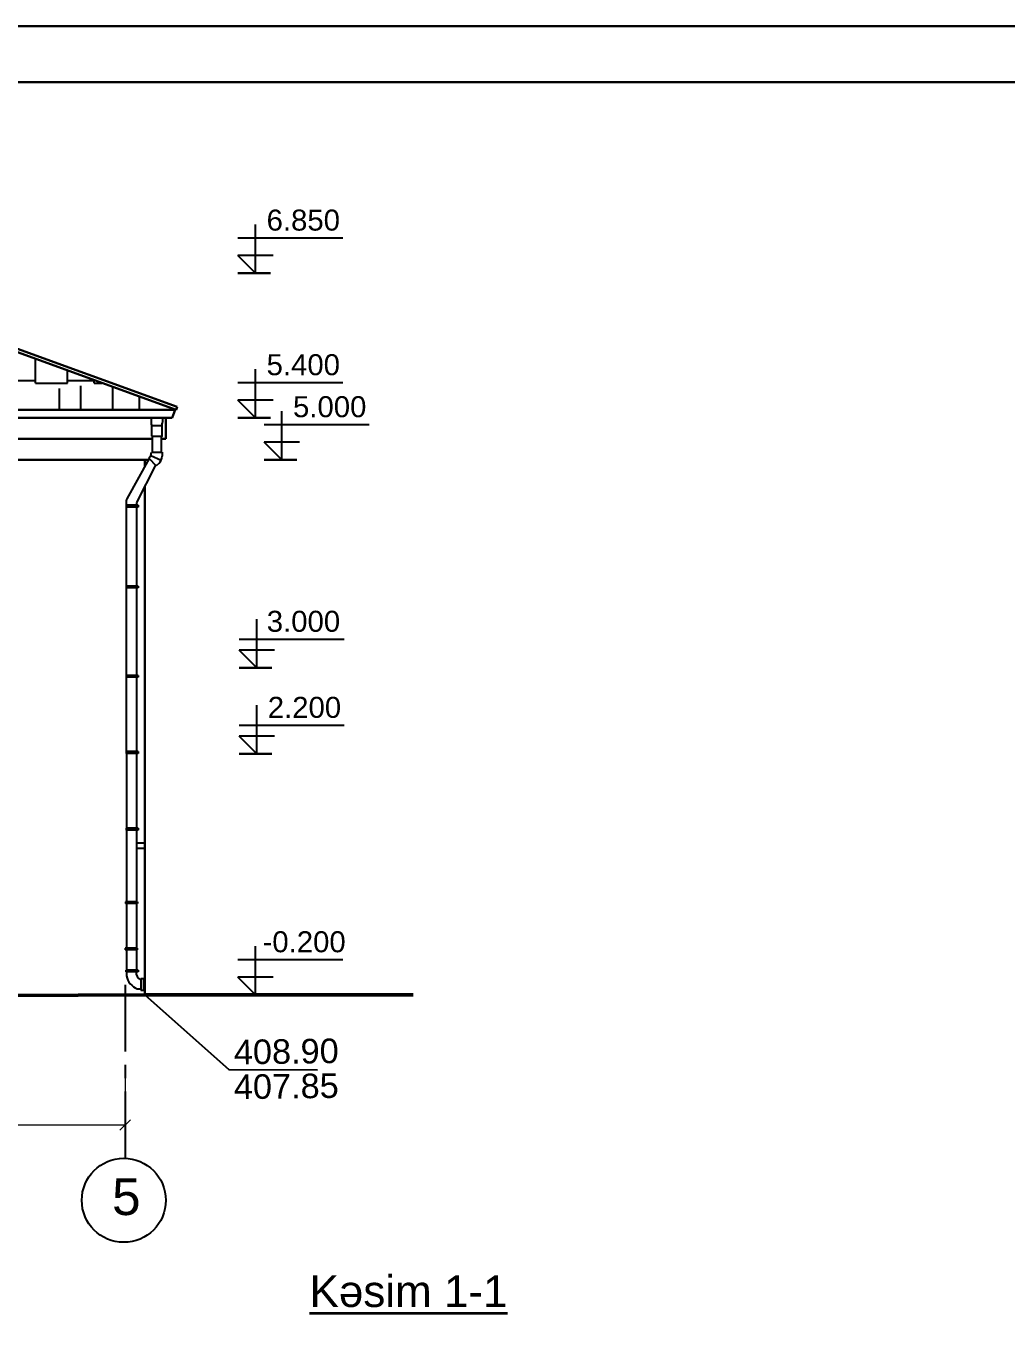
# Model space of a CAD drawing. Header units: millimetres. Extents: x 120281 to 1416367021, y -641565767 to 918373.
# Drawn here: x 1024777 to 1034121, y 817354 to 829781 of the extents above; entities that cross this region are included whole.
import ezdxf

# ---------------------------------------------------------------- set-up
doc = ezdxf.new("R2010")
doc.units = ezdxf.units.MM
doc.linetypes.add('CENTER', pattern=[50.8, 31.75, -6.35, 6.35, -6.35])
for name, color, linetype, lineweight in [('Kunc stamp_n_n yaz_s__Ном._пера__7', 7, 'Continuous', 35), ('Layer2', 7, 'Continuous', 13), ('Sahə rəqəminin xətti', 240, 'Continuous', 30), ('Xar. ölcülər.-1', 230, 'Continuous', 15), ('аракясмя', 130, 'Continuous', 20), ('оси', 85, 'CENTER', 9), ('размер', 90, 'Continuous', 40), ('размер 1', 6, 'Continuous', 15), ('размер2', 210, 'Continuous', 15)]:
    doc.layers.add(name, color=color, linetype=linetype, lineweight=lineweight)
doc.layers.add('Оболочка - Крыша_Pen_No__92', color=23, linetype='Continuous', lineweight=13, true_color=0xbf8080)
doc.styles.add('ARIAL', font='arial.ttf')
doc.styles.get("Standard").update_dxf_attribs({"font": 'arial.ttf'})
doc.styles.add('style5', font='times.ttf', dxfattribs={"height": 400})
doc.styles.add('Times New  Roman', font='times.ttf')
doc.dimstyles.new('250', dxfattribs={"dimtxt": 370, "dimasz": 100, "dimexe": 1.25, "dimexo": 0.625, "dimgap": 60, "dimtad": 1, "dimtxsty": 'Times New  Roman', "dimblk": 'OBLIQUE', "dimcen": 2.5, "dimadec": 0, "dimazin": 0, "dimtfac": 1, "dimtix": 1, "dimtmove": 0, "dimatfit": 3, "dimldrblk": 'OBLIQUE', "dimfxl": 1, "dimlwd": 0, "dimlwe": 0, "dimarcsym": 0})

# ---------------------------------------------------------------- blocks, each defined once
blk = doc.blocks.new('_Oblique')
at = {"color": 0, "linetype": 'ByBlock', "lineweight": -2}
blk.add_line((-0.5, -0.5), (0.5, 0.5), dxfattribs=at)
blk = doc.blocks.new('*D423')
at = {"layer": 'Defpoints', "color": 0, "lineweight": 53, "transparency": 16777216}
for p in [(1025720, 819818), (1005720, 819708), (1005720, 819315)]:
    blk.add_point(p, dxfattribs=at)
at = {"layer": 'Xar. ölcülər.-1', "color": 0, "lineweight": 0, "transparency": 16777216}
for p, q in [((1025720, 819817), (1025720, 819314)), ((1005720, 819708), (1005720, 819314)), ((1025720, 819315), (1005720, 819315))]:
    blk.add_line(p, q, dxfattribs=at)
at = {"layer": 'Xar. ölcülər.-1', "color": 0, "lineweight": 0, "transparency": 16777216, "xscale": 100, "yscale": 100, "zscale": 100, "rotation": 180}
blk.add_blockref('_Oblique', (1005720, 819315), dxfattribs=at)
at = {"layer": 'Xar. ölcülər.-1', "color": 0, "lineweight": 0, "transparency": 16777216, "xscale": 100, "yscale": 100, "zscale": 100}
blk.add_blockref('_Oblique', (1025720, 819315), dxfattribs=at)
at = {"layer": 'Xar. ölcülər.-1', "color": 0, "lineweight": 20, "transparency": 16777216, "insert": (1015720, 819466), "char_height": 180, "attachment_point": 5, "style": 'ARIAL'}
blk.add_mtext('20000', dxfattribs=at)

msp = doc.modelspace()

# ---------------------------------------------------------------- hatches: boundary and pattern name
at = {"layer": 'размер', "lineweight": 25}
h = msp.add_hatch(dxfattribs=at)
h.set_pattern_fill('AR-RSHKE', color=0, scale=2, style=0)
h.set_pattern_definition([(0, (219559.7, 600218.7), (1295.4, 609.6), [304.8, -254, 355.6, -152.4, 457.2, -203.2]), (0, (219864.5, 600244.1), (1295.4, 609.6), [254, -965.2, 203.2, -304.8]), (0, (220474.1, 600180.6), (1295.4, 609.6), [152.4, -1574.8]), (90, (219559.67, 600218.67), (-431.8, 609.6), [584.2, -1854.2]), (90, (219864.47, 600218.67), (-431.8, 609.6), [571.5, -1866.9]), (90, (220118.47, 600218.67), (-431.8, 609.6), [533.4, -1905]), (90, (220474.07, 600180.57), (-431.8, 609.6), [584.2, -1854.2]), (90, (220626.47, 600180.57), (-431.8, 609.6), [584.2, -1854.2]), (90, (221083.67, 600218.67), (-431.8, 609.6), [558.8, -1879.6])])
h.paths.add_polyline_path([(1011389.81227, 826954.85519), (1011339.81227, 826954.85519), (1011639.81227, 827130.50493), (1011939.81227, 826954.85519), (1011889.81226, 826954.85519), (1011639.81227, 827101.22998)], flags=16)
h.paths.add_polyline_path([(1020186.23772, 826426.13459), (1020203.48614, 826437.6871), (1020238.60649, 826358.35409), (1020221.85412, 826347.25234), (1020165.18933, 826310.55673), (1020130.27232, 826389.43041), (1020139.82585, 826395.65714), (1020163.04922, 826410.86931)], flags=16)
h.paths.add_polyline_path([(1019805.04189, 826990.56595), (1019805.04189, 826296.33061), (1020076.91031, 826296.33061), (1020055.97595, 826343.61903), (1020091.44227, 826343.61903), (1020131.80471, 826252.44471), (1019430.99065, 826252.44471), (1019471.35309, 826343.61903), (1019506.81941, 826343.61903), (1019485.88505, 826296.33061), (1019757.75347, 826296.33061), (1019757.75347, 826990.56595), (1019781.39768, 827043.97562)], flags=16)
h.paths.add_polyline_path([(1020055.97595, 826343.61903), (1020076.91031, 826296.33061), (1019805.04189, 826296.33061), (1019805.04189, 826343.61903)], flags=16)
h.paths.add_polyline_path([(1019757.75347, 826509.12851), (1019757.75347, 826461.84008), (1019523.689, 826461.84008), (1019544.62336, 826509.12851)], flags=16)
h.paths.add_polyline_path([(1019527.75377, 826390.90745), (1019559.15532, 826461.84008), (1019757.75347, 826461.84008), (1019757.75347, 826390.90745)], flags=16)
h.paths.add_polyline_path([(1019527.75377, 826390.90745), (1019492.28746, 826390.90745), (1019523.689, 826461.84008), (1019559.15532, 826461.84008)], flags=16)
h.paths.add_polyline_path([(1019821.86116, 827086.09725), (1019832.15334, 827062.84835), (1019840.72609, 827067.86769), (1020090.72609, 826921.4929), (1020140.72609, 826921.4929), (1019840.72609, 827097.14265)], flags=0)
h.paths.add_polyline_path([(1019832.15334, 827062.84835), (1019894.73073, 826921.4929), (1020090.72609, 826921.4929), (1019840.72609, 827067.86769)], flags=0)
h.paths.add_polyline_path([(1019781.39768, 827043.97562), (1019774.91703, 827029.33654), (1019785.21033, 827035.36326)], flags=0)
h.paths.add_polyline_path([(1019695.12444, 826982.61805), (1019712.61884, 827022.13596), (1019540.72609, 826921.4929), (1019590.72609, 826921.4929)], flags=16)
h.paths.add_polyline_path([(1019615.72609, 826803.26592), (1019668.06463, 826921.4929), (1019615.72609, 826921.4929)], flags=16)
h.paths.add_polyline_path([(1019430.99065, 826252.44471), (1019371.88012, 826252.44471), (1019781.39768, 827177.49979), (1019781.39768, 827043.97562)], flags=16)
h.paths.add_polyline_path([(1019774.91703, 827029.33654), (1019727.17515, 826921.4929), (1019835.62021, 826921.4929), (1019785.21033, 827035.36326)], flags=0)
h.paths.add_polyline_path([(1019668.06463, 826921.4929), (1019695.12444, 826982.61805), (1019590.72609, 826921.4929)], flags=0)
h.paths.add_polyline_path([(1019580.08968, 826509.12851), (1019621.95841, 826603.70535), (1019757.75347, 826603.70535), (1019757.75347, 826509.12851)], flags=16)
h.paths.add_polyline_path([(1019990.56602, 826571.48738), (1019835.62021, 826921.4929), (1019727.17515, 826921.4929), (1019615.72609, 826669.74174), (1019615.72609, 826589.62724), (1019621.95841, 826603.70535), (1019757.75347, 826603.70535), (1019757.75347, 826571.48738)], flags=16)
h.paths.add_polyline_path([(1019894.73073, 826921.4929), (1020049.67654, 826571.48738), (1020065.72609, 826571.48738), (1020065.72609, 826921.4929)], flags=16)
h.paths.add_polyline_path([(1020190.91524, 826252.44471), (1020131.80471, 826252.44471), (1019781.39768, 827043.97562), (1019781.39768, 827177.49979)], flags=16)
h.paths.add_polyline_path([(1019471.35309, 826343.61903), (1019492.28746, 826390.90745), (1019757.75347, 826390.90745), (1019757.75347, 826343.61903)], flags=0)
h.paths.add_polyline_path([(1019805.04189, 826343.61903), (1019805.04189, 826390.90745), (1020070.5079, 826390.90745), (1020091.44227, 826343.61903)], flags=16)
h.paths.add_polyline_path([(1020003.64004, 826461.84008), (1020035.04159, 826390.90745), (1019805.04189, 826390.90745), (1019805.04189, 826461.84008)], flags=16)
h.paths.add_polyline_path([(1019805.04189, 826461.84008), (1019805.04189, 826509.12851), (1020018.172, 826509.12851), (1020039.10636, 826461.84008)], flags=16)
h.paths.add_polyline_path([(1020018.172, 826509.12851), (1019982.70568, 826509.12851), (1019940.83695, 826603.70535), (1019976.30327, 826603.70535)], flags=16)
h.paths.add_polyline_path([(1011270.43927, 826343.61903), (1011291.37363, 826390.90745), (1011556.83964, 826390.90745), (1011556.83964, 826343.61903)], flags=0)
h.paths.add_polyline_path([(1011556.83964, 826461.84008), (1011556.83964, 826390.90745), (1011326.83995, 826390.90745), (1011358.24149, 826461.84008)], flags=16)
h.paths.add_polyline_path([(1011556.83964, 826461.84008), (1011322.77518, 826461.84008), (1011343.70954, 826509.12851), (1011556.83964, 826509.12851)], flags=16)
h.paths.add_polyline_path([(1011556.83964, 826343.61903), (1011556.83964, 826296.33061), (1011284.97122, 826296.33061), (1011305.90558, 826343.61903)], flags=16)
h.paths.add_polyline_path([(1011855.06212, 826343.61903), (1011875.99649, 826296.33061), (1011604.12806, 826296.33061), (1011604.12806, 826343.61903)], flags=16)
h.paths.add_polyline_path([(1011580.48385, 827043.97562), (1011580.48385, 827177.49979), (1011990.00141, 826252.44471), (1011930.89088, 826252.44471)], flags=16)
h.paths.add_polyline_path([(1011679.04758, 826954.85519), (1011833.99339, 826604.84966), (1011864.81227, 826604.84966), (1011864.81227, 826954.85519)], flags=16)
h.paths.add_polyline_path([(1011580.48385, 827043.97562), (1011541.03066, 826954.85519), (1011889.81226, 826954.85519), (1011639.81227, 827101.22998), (1011580.48385, 827066.49324)], flags=16)
h.paths.add_polyline_path([(1011481.92013, 826954.85519), (1011514.14755, 827027.65339), (1011389.81227, 826954.85519)], flags=16)
h.paths.add_polyline_path([(1011284.97122, 826296.33061), (1011556.83964, 826296.33061), (1011556.83964, 826990.56595), (1011580.48385, 827043.97562), (1011604.12806, 826990.56595), (1011604.12806, 826296.33061), (1011875.99649, 826296.33061), (1011855.06212, 826343.61903), (1011890.52844, 826343.61903), (1011930.89088, 826252.44471), (1011230.07682, 826252.44471), (1011270.43927, 826343.61903), (1011305.90558, 826343.61903)], flags=16)
h.paths.add_polyline_path([(1011556.83964, 826604.84966), (1011556.83964, 826954.85519), (1011414.81227, 826954.85519), (1011414.81227, 826604.84966)], flags=16)
h.paths.add_polyline_path([(1011604.12806, 826954.85519), (1011604.12806, 826604.84966), (1011774.88286, 826604.84966), (1011619.93705, 826954.85519)], flags=16)
h.paths.add_polyline_path([(1011230.07682, 826252.44471), (1011170.9663, 826252.44471), (1011580.48385, 827177.49979), (1011580.48385, 827043.97562)], flags=16)
h.paths.add_polyline_path([(1022719.82982, 827395.24882), (1008707.28103, 827395.26755), (1005285.38027, 826149.77881), (1005231.58881, 826130.20032), (1026170.67738, 826126.18372), (1026196.08304, 826126.17897)])

# ---------------------------------------------------------------- linework, layer by layer
at = {"color": 7, "linetype": 'Continuous', "lineweight": 30}
for p, q in [((1027103.68269, 827427.21528), (1026793.51397, 827427.21528)), ((1027103.68269, 826049.98535), (1026793.51397, 826049.98535)), ((1027355.29836, 825649.95729), (1027045.12963, 825649.95729)), ((1027116.40655, 823669.67792), (1026806.23782, 823669.67792)), ((1027116.40655, 822850.07781), (1026806.23782, 822850.07781)), ((1027103.68012, 820554.08502), (1026793.51139, 820554.08502))]:
    msp.add_line(p, q, dxfattribs=at)
at = {"lineweight": 50}
msp.add_lwpolyline([(1003429.29126, 820454.27352), (1005531.88829, 820454.08502), (1025907.32978, 820554.08502), (1028463.92614, 820554.08502)], dxfattribs=at)
at = {"layer": 'Sahə rəqəminin xətti', "color": 0, "lineweight": 25}
msp.add_lwpolyline([(1025907.32978, 820554.08502), (1026707.87261, 819843.09339), (1027553.03682, 819842.24131)], dxfattribs=at)
at = {"layer": 'аракясмя', "color": 0, "lineweight": 25}
for p, q in [((1026961.77615, 827427.21528), (1026961.77615, 827891.27778)), ((1026793.02615, 827764.97895), (1027795.17169, 827764.97895)), ((1027130.52615, 827596.22895), (1026793.02615, 827596.22895)), ((1026961.77615, 827427.21528), (1026793.02615, 827596.22895)), ((1026961.77615, 826049.98535), (1026961.77615, 826514.04785)), ((1026793.02615, 826387.74902), (1027795.17169, 826387.74902)), ((1027130.52615, 826218.99902), (1026793.02615, 826218.99902)), ((1026961.77615, 826049.98535), (1026793.02615, 826218.99902)), ((1025970.97303, 825984.44547), (1025970.97303, 826048.19547)), ((1026078.12775, 826048.19547), (1025970.97303, 826048.19547)), ((1026078.12775, 826012.88611), (1026078.12775, 826048.19547)), ((1027213.39182, 825649.95729), (1027213.39182, 826114.01979)), ((1026063.56261, 825975.94547), (1025979.47303, 825975.94547)), ((1026076.98791, 826008.63428), (1026072.06261, 826000.10829)), ((1026072.06261, 825984.44547), (1026072.06261, 826000.10829)), ((1026072.06261, 825981.89547), (1026072.06261, 825981.89547)), ((1027044.64182, 825987.72096), (1028046.78736, 825987.72096)), ((1025979.01782, 825875.46305), (1025979.01782, 825722.20243)), ((1026064.01782, 825875.46305), (1026064.01782, 825722.20243)), ((1027382.14182, 825818.97096), (1027044.64182, 825818.97096)), ((1027213.39182, 825649.95729), (1027044.64182, 825818.97096)), ((1025950.6382, 825662.12157), (1025736.96267, 825278.1824, 0.00002)), ((1025946.48442, 825666.52922), (1026016.43989, 825592.29828)), ((1025964.25294, 825691.88284), (1026064.86075, 825648.45175)), ((1025970.51782, 825722.20243), (1026072.51782, 825722.20243)), ((1026072.51782, 825722.20243), (1026072.51782, 825685.50903)), ((1026008.43637, 825600.79094), (1025829.95345, 825245.0651, 0)), ((1026043.14366, 825617.464), (1026016.43989, 825592.29828)), ((1025729.23878, 825218.01899, 0.00002), (1025729.23878, 825201.01899, 0.00002)), ((1025844.42035, 825218.01899, 0.00002), (1025729.23878, 825218.01899, 0.00002)), ((1025844.41914, 825201.01899, 0.00002), (1025729.23878, 825201.01899, 0.00002)), ((1025733.92171, 825218.01899, 0.00002), (1025733.919, 825266.10282, 0.00002)), ((1025733.96251, 824448.05292), (1025733.93161, 825201.01899, 0.00002)), ((1025827.42035, 825201.01899, 0.00002), (1025827.36132, 824448.05292)), ((1025827.42068, 825233.98609, 0.00002), (1025827.42035, 825218.01899, 0.00002)), ((1025844.42035, 825218.01899, 0.00002), (1025844.41914, 825201.01899, 0.00002)), ((1025729.48091, 824448.05292), (1025729.47971, 824431.05292)), ((1025844.66248, 824448.05292), (1025729.48091, 824448.05292)), ((1025844.66127, 824431.05292), (1025729.48091, 824431.05292)), ((1025734.02274, 823598.05292), (1025733.99184, 824431.05292)), ((1025827.48058, 824431.05292), (1025827.42155, 823598.05292)), ((1025844.66248, 824448.05292), (1025844.66127, 824431.05292)), ((1026974.50001, 823669.67792), (1026974.50001, 824133.74042)), ((1026805.75001, 823944.02159), (1027807.89555, 823944.02159)), ((1027143.25001, 823838.6916), (1026805.75001, 823838.6916)), ((1026974.50001, 823669.67792), (1026805.75001, 823838.6916)), ((1025729.54114, 823598.05292), (1025729.53994, 823581.05292)), ((1025844.72271, 823598.05292), (1025729.54114, 823598.05292)), ((1025844.7215, 823581.05292), (1025729.54114, 823581.05292)), ((1025734.08297, 822871.49011), (1025734.05207, 823581.05292)), ((1025827.53206, 823581.05292), (1025827.48178, 822871.49011)), ((1025844.72271, 823598.05292), (1025844.7215, 823581.05292)), ((1026974.50001, 822850.07781), (1026974.50001, 823314.14031)), ((1026805.75001, 823124.42148), (1027807.89555, 823124.42148)), ((1027143.25001, 823019.09148), (1026805.75001, 823019.09148)), ((1026974.50001, 822850.07781), (1026805.75001, 823019.09148)), ((1025729.6616, 822871.49011), (1025729.6616, 822854.49011)), ((1025844.84317, 822871.49011), (1025729.6616, 822871.49011)), ((1025844.84196, 822854.49011), (1025729.6616, 822854.49011)), ((1025734.22909, 822854.49011), (1025734.17766, 822141.26468)), ((1025827.7215, 822854.49011), (1025827.65406, 822141.26468)), ((1025844.84317, 822871.49011), (1025844.84196, 822854.49011)), ((1025729.6616, 822141.26468), (1025729.6604, 822124.26468)), ((1025844.84317, 822141.26468), (1025729.6616, 822141.26468)), ((1025844.84196, 822124.26468), (1025729.6616, 822124.26468)), ((1025734.20344, 822124.26468), (1025734.20344, 820790.69861)), ((1025827.60104, 822124.26468), (1025827.50958, 820790.69861)), ((1025844.84317, 822141.26468), (1025844.84196, 822124.26468)), ((1025723.04589, 821442.36689), (1025723.04469, 821425.36689)), ((1025838.22746, 821442.36689), (1025723.04589, 821442.36689)), ((1025838.22625, 821425.36689), (1025723.04589, 821425.36689)), ((1025838.22746, 821442.36689), (1025838.22625, 821425.36689)), ((1025721.36206, 820999.7392), (1025721.36086, 820982.7392)), ((1025836.54363, 820999.7392), (1025721.36206, 820999.7392)), ((1025836.54242, 820982.7392), (1025721.36206, 820982.7392)), ((1025836.54363, 820999.7392), (1025836.54242, 820982.7392)), ((1026961.77358, 820554.08502), (1026961.77358, 821018.14752)), ((1026793.02358, 820891.84869), (1027795.16912, 820891.84869)), ((1025727.6798, 820790.69861), (1025727.6786, 820773.69861)), ((1025843.34482, 820790.69861), (1025727.6798, 820790.69861)), ((1025843.34361, 820773.69861), (1025728.16325, 820773.69861)), ((1025732.6888, 820773.69861), (1025732.68698, 820734.85712)), ((1025843.34482, 820790.69861), (1025843.34361, 820773.69861)), ((1025868.57112, 820700.89166), (1025868.79073, 820700.89166)), ((1025868.79073, 820709.39166), (1025894.29073, 820709.39166)), ((1025868.79073, 820709.39166), (1025868.79073, 820599.01053)), ((1025894.29073, 820709.39166), (1025894.29073, 820599.01053)), ((1027130.52358, 820723.09869), (1026793.02358, 820723.09869)), ((1026961.77358, 820554.08502), (1026793.02358, 820723.09869))]:
    msp.add_line(p, q, dxfattribs=at)
at = {"layer": 'аракясмя', "lineweight": 25}
for p, q in [((1025836.43993, 820613.08598), (1025868.79073, 820613.08598)), ((1025868.79073, 820599.01053), (1025894.29073, 820599.01053))]:
    msp.add_line(p, q, dxfattribs=at)
at = {"layer": 'аракясмя', "color": 0, "lineweight": 25}
msp.add_lwpolyline([(1025970.51782, 825875.46305), (1026072.51782, 825875.46305), (1026072.51782, 825975.94547), (1025970.51782, 825975.94547)], close=True, dxfattribs=at)
msp.add_circle((1025707.32978, 818598.05493), 400, dxfattribs=at)
for centre, radius, start, end in [((1025979.47303, 825984.44547), 8.5, 180, 270), ((1026063.56261, 825984.44547), 8.5, 270, 0), ((1026069.62775, 826012.88611), 8.5, 329.98577622, 0), ((1025894.01782, 825722.20243), 76.5, 313.301538925, 0), ((1025979.01782, 825685.50903), 93.5, 313.301538925, 0), ((1025895.62431, 820768.599), 166.39438, 191.699721594, 249.164419903), ((1025891.55585, 820763.70257), 66.88429, 171.404782194, 249.900643932)]:
    msp.add_arc(centre, radius, start, end, dxfattribs=at)
at = {"layer": 'аракясмя', "color": 0, "lineweight": 25, "extrusion": (3.65675e-08, 2.06216e-12, 1)}
msp.add_arc((1025759.419, 825266.10086, 0.03753), 25.5, 150.085411202, 180.003231086, dxfattribs=at)
at = {"layer": 'аракясмя', "color": 0, "lineweight": 25, "extrusion": (6.11849e-08, -2.44532e-08, 1)}
msp.add_arc((1025852.92068, 825233.98556, 0.04259), 25.5, 152.463191096, 179.998791057, dxfattribs=at)
at = {"layer": 'Оболочка - Крыша_Pen_No__92', "color": 0, "lineweight": 30}
for p, q in [((1026216.86954, 826154.37457), (1022719.82978, 827427.21713)), ((1022719.82978, 827395.26755), (1026206.60882, 826126.18377)), ((1026206.60882, 826126.18377), (1026216.86954, 826154.37457)), ((1005233.05073, 826126.15573), (1026206.60882, 826126.18377)), ((1005271.03161, 826050.01338), (1026168.62794, 826050.01338)), ((1026107.0776, 826049.98535), (1026107.07759, 825849.98535)), ((1026168.62794, 826050.01338), (1026196.08304, 826126.17897)), ((1025979.01782, 825849.98535), (1005448.09295, 825849.98535)), ((1026107.07759, 825849.98535), (1026064.01782, 825849.98535)), ((1025943.88397, 825649.98535), (1005483.22715, 825649.98471)), ((1025907.32978, 825584.30358), (1025907.32978, 825649.98535)), ((1025907.32978, 820554.08502), (1025907.32978, 825399.28018))]:
    msp.add_line(p, q, dxfattribs=at)
at = {"layer": 'оси', "color": 0, "lineweight": 25, "ltscale": 20}
msp.add_line((1025719.82978, 820650.07784), (1025719.82978, 818998.05493), dxfattribs=at)
at = {"layer": 'размер', "color": 0, "lineweight": 25}
for p, q in [((1025907.32978, 822000.07791), (1025827.48381, 822000.0779)), ((1025907.32978, 821950.07791), (1025827.72108, 821950.0779)), ((1025907.32978, 820699.82136), (1025894.30127, 820699.82136))]:
    msp.add_line(p, q, dxfattribs=at)
at = {"layer": 'размер 1', "color": 0, "lineweight": 30}
for points in [[(993923.03347, 829781.47205), (1038728.3881, 829781.47205), (1038728.3881, 798097.68555), (993923.03347, 798097.68555)], [(996056.62178, 829248.07497), (1038194.99102, 829248.07497), (1038194.99102, 798631.08263), (996056.62178, 798631.08263)]]:
    msp.add_lwpolyline(points, close=True, dxfattribs=at)

# ---------------------------------------------------------------- texts
at = {"layer": 'Kunc stamp_n_n yaz_s__Ном._пера__7', "color": 0, "linetype": 'Continuous', "insert": (1028420.27697, 817730.1316), "char_height": 300, "width": 28209.064232, "attachment_point": 5, "line_spacing_factor": 1.049432, "style": 'Times New  Roman'}
msp.add_mtext('{\\fArial|b0|i0|c238|p34;\\LKəsim \\fArial|b0|i0|c204|p34;1-1}', dxfattribs=at)
at = {"layer": 'Layer2', "color": 0, "lineweight": 25, "char_height": 233.963714, "attachment_point": 7, "rotation": 0.746901355, "style": 'style5'}
for s, insert in [('{\\fArial|b0|i0|c0|p34;408.90}', (1026757.2956, 819889.22141)), ('{\\fArial|b0|i0|c0|p34;407.85}', (1026757.2956, 819557.93514))]:
    msp.add_mtext_dynamic_manual_height_columns(s, width=801.2630838, gutter_width=1169.81857, heights=[0], dxfattribs=dict(at, insert=insert))
at = {"layer": 'аракясмя', "color": 0, "lineweight": 25}
msp.add_text('5', height=350, dxfattribs=at).set_placement((1025595.88685, 818457.89214))
at = {"layer": 'размер2', "color": 0, "lineweight": 25}
for s, p in [('6.850', (1027068.01022, 827833.82303)), ('5.400', (1027068.01022, 826456.59309)), ('5.000', (1027319.62589, 826056.56504)), ('3.000', (1027069.70589, 824012.86566)), ('2.200', (1027079.08003, 823193.26555)), ('-0.200', (1027029.50643, 820960.69276))]:
    msp.add_text(s, height=200, dxfattribs=at).set_placement(p)

# ---------------------------------------------------------------- dimensions: what is measured, and where the dimension line sits
at = {"layer": 'Xar. ölcülər.-1', "color": 0, "lineweight": 20}
dim = msp.add_linear_dim(base=(1005719.82978, 819314.55742), p1=(1025719.82978, 819817.71455), p2=(1005719.82978, 819708.47197), angle=180, dimstyle='250', override={"dimtxt": 180, "dimexe": 1, "dimtxsty": 'ARIAL'}, dxfattribs=at)
dim.commit()
dim.dimension.update_dxf_attribs({"geometry": '*D423', "text_midpoint": (1015719.82978, 819466.46056)})

doc.saveas('drawing.dxf')
